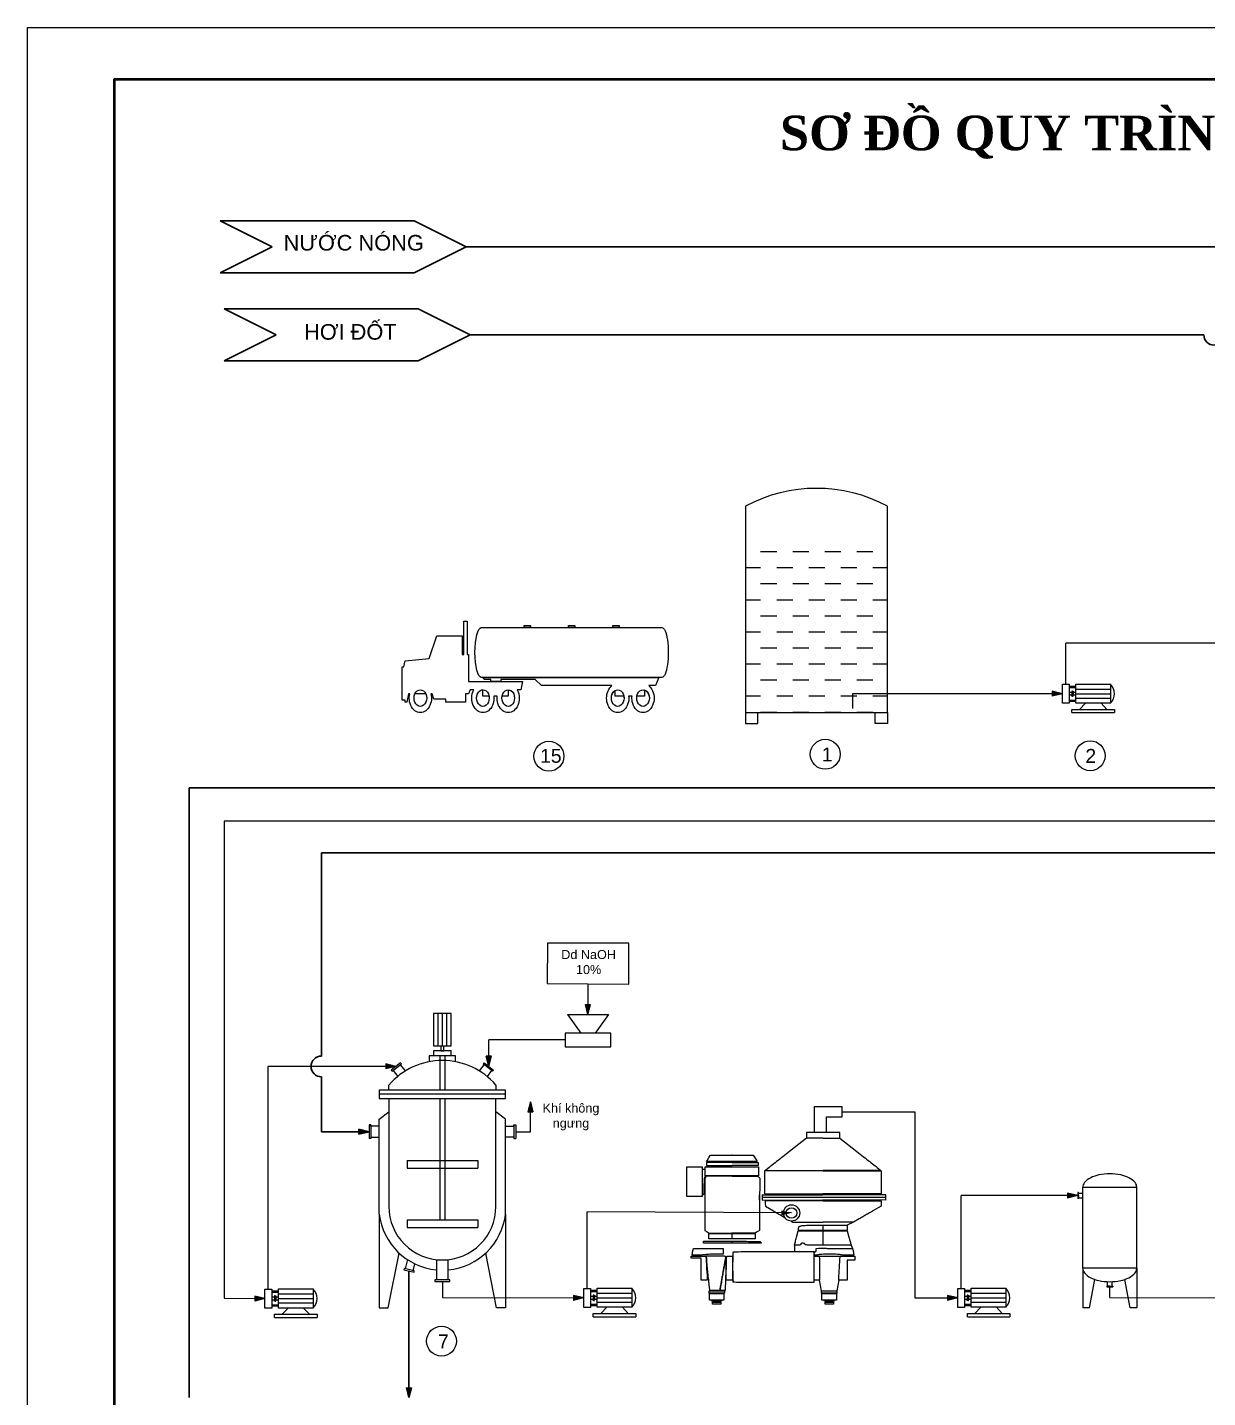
# Model space of a CAD drawing. Header units: inches. Extents: x 102447 to 288095, y 37526 to 105682.
# Drawn here: x 106180 to 109581, y 92937 to 96887 of the extents above; entities that cross this region are included whole.
import ezdxf

# ---------------------------------------------------------------- set-up
doc = ezdxf.new("R2010")
doc.units = ezdxf.units.IN
doc.header["$LTSCALE"] = 200
doc.header["$MEASUREMENT"] = 0
doc.linetypes.add('CENTER', pattern=[17.5, 13, -1.5, 1.5, -1.5])
for name, color, linetype, lineweight in [('chinh', 7, 'Continuous', 50), ('DAMPER', 211, 'CENTER', 35), ('HOI DOT', 1, 'Continuous', 30), ('NUOC CAP', 4, 'Continuous', 30), ('NUOC NGUNG', 3, 'Continuous', 30)]:
    doc.layers.add(name, color=color, linetype=linetype, lineweight=lineweight)
doc.layers.add('EQUIPMENT', color=7, linetype='Continuous')
doc.styles.add('HY', font='VHAVAN.TTF')
doc.styles.get("Standard").update_dxf_attribs({"font": 'Font - TrueType - Arial.ttf'})

msp = doc.modelspace()

# ---------------------------------------------------------------- hatches: boundary and pattern name
h = msp.add_hatch()
h.set_pattern_fill('DASH', color=256, scale=370.028371)
h.set_pattern_definition([(0, (102835.125, 86217.37), (46.25355, 46.25355), [46.25355, -46.25355])])
h.paths.add_polyline_path([(108249.2, 94911.6), (108658.8, 94911.6), (108658.8, 95391.1), (108249.2, 95391.1)])
h = msp.add_hatch(color=256)
h.dxf.hatch_style = 1
h.paths.add_polyline_path([(109162.6, 94965.6), (109133.3, 94965.6), (109133.3, 94958.4)])
h.paths.add_polyline_path([(109133.3, 94972.9), (109133.3, 94965.6), (109162.6, 94965.6)])
h = msp.add_hatch(color=256)
h.dxf.hatch_style = 1
h.paths.add_polyline_path([(107795.4, 94040.8), (107795.4, 94070.1), (107802.7, 94070.1)])
h.paths.add_polyline_path([(107788.2, 94070.1), (107795.4, 94070.1), (107795.4, 94040.8)])
h = msp.add_hatch(color=256)
h.dxf.hatch_style = 1
h.paths.add_polyline_path([(107509.7, 93891.5), (107509.7, 93920.9), (107502.5, 93920.9)])
h.paths.add_polyline_path([(107517, 93920.9), (107509.7, 93920.9), (107509.7, 93891.5)])
h = msp.add_hatch(color=256)
h.dxf.hatch_style = 1
h.paths.add_polyline_path([(107242, 93891.5), (107212.7, 93891.5), (107212.7, 93884.3)])
h.paths.add_polyline_path([(107212.7, 93898.8), (107212.7, 93891.5), (107242, 93891.5)])
h = msp.add_hatch(color=256)
h.dxf.hatch_style = 1
h.paths.add_polyline_path([(107629.4, 93789.8), (107629.4, 93760.4), (107636.6, 93760.4)])
h.paths.add_polyline_path([(107622.1, 93760.4), (107629.4, 93760.4), (107629.4, 93789.8)])
h = msp.add_hatch(color=256)
h.dxf.hatch_style = 1
h.paths.add_polyline_path([(109207, 93519.5), (109177.7, 93519.5), (109177.7, 93512.2)])
h.paths.add_polyline_path([(109177.7, 93526.7), (109177.7, 93519.5), (109207, 93519.5)])
h = msp.add_hatch(color=256)
h.dxf.hatch_style = 1
h.paths.add_polyline_path([(108382, 93469.3), (108352.7, 93469.3), (108352.7, 93462)])
h.paths.add_polyline_path([(108352.7, 93476.5), (108352.7, 93469.3), (108382, 93469.3)])
h = msp.add_hatch(color=256)
h.dxf.hatch_style = 1
h.paths.add_polyline_path([(106864.4, 93222.5), (106835, 93222.5), (106835, 93215.3)])
h.paths.add_polyline_path([(106835, 93229.8), (106835, 93222.5), (106864.4, 93222.5)])
h = msp.add_hatch(color=256)
h.dxf.hatch_style = 1
h.paths.add_polyline_path([(107783.2, 93224.5), (107753.8, 93224.5), (107753.8, 93217.2)])
h.paths.add_polyline_path([(107753.8, 93231.7), (107753.8, 93224.5), (107783.2, 93224.5)])
h = msp.add_hatch(color=256)
h.dxf.hatch_style = 1
h.paths.add_polyline_path([(108861, 93224.5), (108831.7, 93224.5), (108831.7, 93217.2)])
h.paths.add_polyline_path([(108831.7, 93231.7), (108831.7, 93224.5), (108861, 93224.5)])
at = {"layer": 'HOI DOT'}
h = msp.add_hatch(color=256, dxfattribs=at)
h.dxf.hatch_style = 1
h.paths.add_polyline_path([(107164.5, 93703.4), (107135.1, 93703.4), (107135.1, 93696.2)])
h.paths.add_polyline_path([(107135.1, 93710.7), (107135.1, 93703.4), (107164.5, 93703.4)])
at = {"layer": 'NUOC NGUNG'}
h = msp.add_hatch(color=256, dxfattribs=at)
h.dxf.hatch_style = 1
h.paths.add_polyline_path([(107279.5, 92937), (107279.5, 92966.3), (107272.2, 92966.3)])
h.paths.add_polyline_path([(107286.7, 92966.3), (107279.5, 92966.3), (107279.5, 92937)])

# ---------------------------------------------------------------- linework, layer by layer
for p, q in [((106179.9, 90646.5), (106179.9, 96886.5)), ((106179.9, 96886.5), (114989.9, 96886.5)), ((108249.2, 95506.4), (108249.2, 94911.6)), ((108658.8, 94911.6), (108658.8, 95506.4)), ((109172.4, 94993), (109172.4, 95111.8)), ((109753.1, 95111.8), (109172.4, 95111.8)), ((109162.6, 94938.2), (109162.6, 94993)), ((109162.6, 94993), (109182.2, 94993)), ((109182.2, 94993), (109182.2, 94938.2)), ((109182.2, 94987.4), (109201.9, 94987.4)), ((109201.9, 94938.4), (109201.9, 94993.2)), ((109201.9, 94993.2), (109301.5, 94993.2)), ((109301.5, 94993.2), (109301.5, 94938.4)), ((109133.3, 94965.6), (108557.8, 94965.6)), ((108557.8, 94965.6), (108557.8, 94923.5)), ((109162.6, 94965.6), (109133.3, 94972.9)), ((109133.3, 94972.9), (109133.3, 94958.4)), ((109162.6, 94965.6), (109133.3, 94958.4)), ((109182.2, 94983.8), (109201.9, 94983.8)), ((109182.2, 94970.1), (109190.2, 94970.1)), ((109190.2, 94961.3), (109182.2, 94961.3)), ((109182.2, 94947.7), (109201.9, 94947.7)), ((109192, 94973), (109190.2, 94973)), ((109190.2, 94973), (109190.2, 94961.3)), ((109190.2, 94958.4), (109190.2, 94961.3)), ((109192, 94958.4), (109190.2, 94958.4)), ((109192, 94973), (109192, 94961.3)), ((109192, 94973), (109193.9, 94973)), ((109192, 94961.3), (109192, 94958.4)), ((109192, 94958.4), (109193.9, 94958.4)), ((109193.9, 94973), (109193.9, 94961.3)), ((109193.9, 94970.1), (109201.9, 94970.1)), ((109201.9, 94961.3), (109193.9, 94961.3)), ((109193.9, 94958.4), (109193.9, 94961.3)), ((109201.9, 94945.7), (109201.9, 94985.8)), ((109201.9, 94952.1), (109201.9, 94979.4)), ((109201.9, 94979.4), (109301.5, 94979.4)), ((109201.9, 94955.3), (109201.9, 94976.2)), ((109201.9, 94965.8), (109301.5, 94965.8)), ((109301.5, 94952.1), (109201.9, 94952.1)), ((109301.5, 94979.4), (109301.5, 94952.1)), ((109301.5, 94976.2), (109301.5, 94955.3)), ((108249.2, 94911.6), (108249.2, 94880)), ((108249.2, 94911.6), (108658.8, 94911.6)), ((108285.1, 94880), (108285.1, 94911.6)), ((108622.9, 94880), (108622.9, 94911.6)), ((108658.8, 94911.6), (108658.8, 94880)), ((109182.2, 94938.2), (109162.6, 94938.2)), ((109182.2, 94944.1), (109201.9, 94944.1)), ((109190.4, 94911.4), (109190.4, 94920.4)), ((109190.4, 94920.4), (109313, 94920.4)), ((109190.4, 94911.4), (109313, 94911.4)), ((109301.5, 94938.4), (109201.9, 94938.4)), ((109229.3, 94938.4), (109212.4, 94920.4)), ((109274.1, 94938.4), (109291, 94920.4)), ((109313, 94920.4), (109313, 94911.4)), ((108249.2, 94880), (108285.1, 94880)), ((108658.8, 94880), (108622.9, 94880)), ((114441.7, 94598.9), (106746.6, 94598.9)), ((106746.6, 94598.9), (106746.6, 93223.5)), ((107795.4, 94129.5), (107795.4, 94040.8)), ((107401.3, 94043.7), (107350.2, 94043.7)), ((107350.2, 94043.7), (107350.2, 93950.7)), ((107363, 94043.7), (107363, 93950.7)), ((107375.8, 93950.7), (107375.8, 94043.7)), ((107388.5, 93950.7), (107388.5, 94043.7)), ((107401.3, 93950.7), (107401.3, 94043.7)), ((107736.3, 94040.8), (107774.9, 93987.4)), ((107736.3, 94040.8), (107854.6, 94040.8)), ((107795.4, 94040.8), (107788.2, 94070.1)), ((107788.2, 94070.1), (107802.7, 94070.1)), ((107795.4, 94040.8), (107802.7, 94070.1)), ((107854.6, 94040.8), (107815.9, 93987.4)), ((107729.8, 93967.9), (107509.7, 93967.9)), ((107509.7, 93891.5), (107509.7, 93967.9)), ((107414.1, 93921.7), (107337.7, 93921.7)), ((107337.7, 93921.7), (107337.7, 93905)), ((107403.8, 93921.7), (107348, 93921.7)), ((107401.2, 93936.4), (107350.1, 93936.4)), ((107350.1, 93936.4), (107350.1, 93921.7)), ((107350.2, 93950.7), (107401.3, 93950.7)), ((107357, 93950.7), (107394.5, 93950.7)), ((107363, 93950.7), (107388.5, 93950.7)), ((107366, 93950.7), (107385.5, 93950.7)), ((107369.1, 93823.3), (107369.1, 93921.7)), ((107371.6, 93950.7), (107371.6, 93936.4)), ((107371.6, 93936.4), (107379.8, 93936.4)), ((107379.8, 93936.4), (107379.8, 93950.7)), ((107382.7, 93921.7), (107382.7, 93823.3)), ((107401.2, 93921.7), (107401.2, 93936.4)), ((107414.1, 93905), (107414.1, 93921.7)), ((107509.7, 93891.5), (107502.5, 93920.9)), ((107517, 93920.9), (107502.5, 93920.9)), ((107509.7, 93891.5), (107517, 93920.9)), ((107242, 93891.5), (106874.2, 93891.5)), ((106874.2, 93249.9), (106874.2, 93891.5)), ((107242, 93891.5), (107212.7, 93898.8)), ((107212.7, 93898.8), (107212.7, 93884.3)), ((107242, 93891.5), (107212.7, 93884.3)), ((107255.6, 93902.1), (107228.5, 93881)), ((107231.1, 93877.7), (107258.2, 93898.7)), ((107269.4, 93878.6), (107255.4, 93896.6)), ((107258.2, 93898.7), (107255.6, 93902.1)), ((107482.4, 93878.6), (107496.4, 93896.6)), ((107493.6, 93898.7), (107496.2, 93902.1)), ((107520.7, 93877.7), (107493.6, 93898.7)), ((107496.2, 93902.1), (107523.3, 93881)), ((107228.5, 93881), (107231.1, 93877.7)), ((107233.8, 93879.8), (107247.1, 93862.7)), ((107517.9, 93879.8), (107504.7, 93862.7)), ((107523.3, 93881), (107520.7, 93877.7)), ((107193.8, 93823.3), (107193.8, 93799)), ((107558, 93823.3), (107193.8, 93823.3)), ((107558, 93811.2), (107193.8, 93811.2)), ((107221.6, 93823.3), (107221.6, 93837.9)), ((107530.2, 93837.9), (107530.2, 93823.3)), ((107558, 93799), (107558, 93823.3)), ((107193.8, 93799), (107558, 93799)), ((107221.6, 93799), (107221.6, 93487.9)), ((107369.1, 93449.5), (107369.1, 93799)), ((107382.7, 93799), (107382.7, 93449.5)), ((107530.2, 93487.9), (107530.2, 93799)), ((107629.4, 93789.8), (107622.1, 93760.4)), ((107629.4, 93703.4), (107629.4, 93789.8)), ((107629.4, 93789.8), (107636.6, 93760.4)), ((108448.4, 93700.8), (108448.4, 93775.9)), ((108448.4, 93775.9), (108527.4, 93775.9)), ((108527.4, 93775.9), (108527.4, 93745.3)), ((107169.8, 93723.3), (107164.5, 93723.3)), ((107164.5, 93723.3), (107164.5, 93683.5)), ((107169.8, 93718.9), (107169.8, 93723.3)), ((107169.8, 93723.3), (107169.8, 93683.5)), ((107193.8, 93739.2), (107221.6, 93760.8)), ((107193.8, 93466), (107193.8, 93739.2)), ((107558, 93739.2), (107530.2, 93760.8)), ((107558, 93466), (107558, 93739.2)), ((107582, 93723.3), (107582, 93683.5)), ((107582, 93718.9), (107582, 93723.3)), ((107582, 93723.3), (107587.3, 93723.3)), ((107587.3, 93723.3), (107587.3, 93683.5)), ((107622.1, 93760.4), (107636.6, 93760.4)), ((108527.4, 93745.3), (108482, 93745.3)), ((108482, 93745.3), (108482, 93700.8)), ((108527.4, 93760.6), (108737.8, 93760.6)), ((108737.8, 93760.6), (108737.8, 93224.9)), ((107193.8, 93718.9), (107169.8, 93718.9)), ((107169.8, 93687.9), (107193.8, 93687.9)), ((107169.8, 93687.9), (107169.8, 93683.5)), ((107558, 93718.9), (107582, 93718.9)), ((107582, 93687.9), (107558, 93687.9)), ((107582, 93687.9), (107582, 93683.5)), ((107587.3, 93703.4), (107629.4, 93703.4)), ((108521.4, 93700.8), (108425.3, 93700.8)), ((108425.3, 93700.8), (108425.3, 93684.5)), ((108521.4, 93684.5), (108521.4, 93700.8)), ((107169.8, 93683.5), (107164.5, 93683.5)), ((107582, 93683.5), (107587.3, 93683.5)), ((107274.1, 93620.8), (107477.7, 93620.8)), ((107274.1, 93620.8), (107274.1, 93598.3)), ((107477.7, 93620.8), (107477.7, 93598.3)), ((107274.1, 93598.3), (107477.7, 93598.3)), ((108473.3, 93590.8), (108472.2, 93590.8)), ((109207, 93519.5), (109177.7, 93526.7)), ((109177.7, 93526.7), (109177.7, 93512.2)), ((109207, 93528), (109207, 93511)), ((109208.9, 93528), (109207, 93528)), ((109208.9, 93519.5), (109208.9, 93528)), ((109208.9, 93526.1), (109221.6, 93526.1)), ((109221.6, 93310), (109221.6, 93543.3)), ((109377.1, 93310), (109377.1, 93543.3)), ((108290.1, 93506.4), (108290.1, 93521.3)), ((108290.1, 93521.3), (108290.1, 93521.3)), ((108297.5, 93521.4), (108472.2, 93521.9)), ((108297.5, 93521.4), (108297.5, 93506.4)), ((108654.3, 93513.9), (108297.5, 93513.9)), ((108297.5, 93506.4), (108472.2, 93507.2)), ((108355.9, 93503.8), (108338.7, 93503.8)), ((108654.3, 93521.3), (108472.2, 93521.9)), ((108654.3, 93506.4), (108472.2, 93507.2)), ((108654.3, 93506.4), (108654.3, 93521.3)), ((109207, 93519.5), (108870.8, 93519.5)), ((108870.8, 93251.9), (108870.8, 93519.5)), ((109207, 93519.5), (109177.7, 93512.2)), ((109208.9, 93511), (109207, 93511)), ((109208.9, 93519.5), (109208.9, 93511)), ((109208.9, 93512.9), (109221.6, 93512.9)), ((107193.8, 93466), (107193.8, 93196)), ((107274.1, 93449.5), (107477.7, 93449.5)), ((107274.1, 93449.5), (107274.1, 93427)), ((107477.7, 93449.5), (107477.7, 93427)), ((107558, 93466), (107558, 93196)), ((108382.1, 93469.1), (107792.9, 93472.2)), ((107792.9, 93251.9), (107792.9, 93472.2)), ((107274.1, 93427), (107477.7, 93427)), ((108561.1, 93442.8), (108542.3, 93433.7)), ((108391.1, 93377.7), (108391.1, 93358)), ((108553.7, 93376.1), (108557.7, 93367.1)), ((107220, 93196), (107251, 93353.6)), ((107274.9, 93334.8), (107268.7, 93308)), ((107358.8, 93334.5), (107358.8, 93276.6)), ((107393, 93276.6), (107393, 93334.5)), ((107531.8, 93196), (107500.8, 93353.6)), ((108461.7, 93344.5), (108522.2, 93344.5)), ((107265.7, 93308.7), (107264.8, 93305.1)), ((107264.8, 93305.1), (107294.1, 93298.3)), ((107295, 93301.9), (107265.7, 93308.7)), ((107292, 93302.6), (107296.6, 93322.5)), ((107294.1, 93298.3), (107295, 93301.9)), ((109221.6, 93310), (109221.6, 93196)), ((109377.1, 93310), (109377.1, 93196)), ((106864.4, 93195.1), (106864.4, 93249.9)), ((106864.4, 93249.9), (106884, 93249.9)), ((106884, 93249.9), (106884, 93195.1)), ((106903.7, 93195.2), (106903.7, 93250)), ((106903.7, 93250), (107003.3, 93250)), ((107003.3, 93250), (107003.3, 93195.2)), ((107354.4, 93276.6), (107354.4, 93271.3)), ((107397.4, 93276.6), (107354.4, 93276.6)), ((107354.4, 93271.3), (107397.4, 93271.3)), ((107375.9, 93271.3), (107375.9, 93225.1)), ((107397.4, 93271.3), (107397.4, 93276.6)), ((107783.2, 93197.1), (107783.2, 93251.9)), ((107783.2, 93251.9), (107802.7, 93251.9)), ((107802.7, 93251.9), (107802.7, 93197.1)), ((107822.4, 93197.2), (107822.4, 93252)), ((107822.4, 93252), (107922.1, 93252)), ((107922.1, 93252), (107922.1, 93197.2)), ((108468.8, 93245), (108463.2, 93275.5)), ((108518.5, 93275.5), (108512.9, 93245)), ((108861, 93197.1), (108861, 93251.9)), ((108861, 93251.9), (108880.6, 93251.9)), ((108880.6, 93251.9), (108880.6, 93197.1)), ((108900.3, 93197.2), (108900.3, 93252)), ((108900.3, 93252), (108999.9, 93252)), ((108999.9, 93252), (108999.9, 93197.2)), ((109240.6, 93196), (109255.8, 93277.6)), ((109299.3, 93258.6), (109290.8, 93258.6)), ((109290.8, 93258.6), (109290.8, 93256.7)), ((109290.8, 93256.7), (109307.9, 93256.7)), ((109292.7, 93258.6), (109292.7, 93271.2)), ((109299.3, 93258.6), (109307.9, 93258.6)), ((109299.3, 93225.1), (109299.3, 93256.7)), ((109306, 93258.6), (109306, 93271.2)), ((109307.9, 93258.6), (109307.9, 93256.7)), ((109358.1, 93196), (109342.8, 93277.6)), ((106746.6, 93223.5), (106864.4, 93222.5)), ((106864.4, 93222.5), (106835, 93229.8)), ((106835, 93229.8), (106835, 93215.3)), ((106864.4, 93222.5), (106835, 93215.3)), ((106884, 93244.3), (106903.7, 93244.3)), ((106884, 93240.7), (106903.7, 93240.7)), ((106884, 93227), (106892, 93227)), ((106892, 93218.2), (106884, 93218.2)), ((106893.8, 93229.9), (106892, 93229.9)), ((106892, 93229.9), (106892, 93218.2)), ((106892, 93215.3), (106892, 93218.2)), ((106893.8, 93215.3), (106892, 93215.3)), ((106893.8, 93229.9), (106893.8, 93218.2)), ((106893.8, 93229.9), (106895.7, 93229.9)), ((106893.8, 93218.2), (106893.8, 93215.3)), ((106893.8, 93215.3), (106895.7, 93215.3)), ((106895.7, 93229.9), (106895.7, 93218.2)), ((106895.7, 93227), (106903.7, 93227)), ((106903.7, 93218.2), (106895.7, 93218.2)), ((106895.7, 93215.3), (106895.7, 93218.2)), ((106903.7, 93202.5), (106903.7, 93242.7)), ((106903.7, 93209), (106903.7, 93236.3)), ((106903.7, 93236.3), (107003.3, 93236.3)), ((106903.7, 93212.2), (106903.7, 93233.1)), ((106903.7, 93222.6), (107003.3, 93222.6)), ((107003.3, 93236.3), (107003.3, 93209)), ((107003.3, 93233.1), (107003.3, 93212.2)), ((107375.9, 93225.1), (107783.2, 93224.5)), ((107783.2, 93224.5), (107753.8, 93231.7)), ((107753.8, 93231.7), (107753.8, 93217.2)), ((107783.2, 93224.5), (107753.8, 93217.2)), ((107802.7, 93246.2), (107822.4, 93246.2)), ((107802.7, 93242.6), (107822.4, 93242.6)), ((107802.7, 93228.9), (107810.7, 93228.9)), ((107810.7, 93220.1), (107802.7, 93220.1)), ((107812.6, 93231.8), (107810.7, 93231.8)), ((107810.7, 93231.8), (107810.7, 93220.1)), ((107810.7, 93217.2), (107810.7, 93220.1)), ((107812.6, 93217.2), (107810.7, 93217.2)), ((107812.6, 93231.8), (107812.6, 93220.1)), ((107812.6, 93231.8), (107814.4, 93231.8)), ((107812.6, 93220.1), (107812.6, 93217.2)), ((107812.6, 93217.2), (107814.4, 93217.2)), ((107814.4, 93231.8), (107814.4, 93220.1)), ((107814.4, 93228.9), (107822.4, 93228.9)), ((107822.4, 93220.1), (107814.4, 93220.1)), ((107814.4, 93217.2), (107814.4, 93220.1)), ((107822.4, 93204.5), (107822.4, 93244.7)), ((107822.4, 93210.9), (107822.4, 93238.2)), ((107822.4, 93238.2), (107922.1, 93238.2)), ((107822.4, 93214.1), (107822.4, 93235)), ((107822.4, 93224.6), (107922.1, 93224.6)), ((107922.1, 93210.9), (107822.4, 93210.9)), ((107922.1, 93238.2), (107922.1, 93210.9)), ((107922.1, 93235), (107922.1, 93214.1)), ((108737.8, 93224.9), (108861, 93224.5)), ((108861, 93224.5), (108831.7, 93231.7)), ((108831.7, 93231.7), (108831.7, 93217.2)), ((108861, 93224.5), (108831.7, 93217.2)), ((108880.6, 93246.2), (108900.3, 93246.2)), ((108880.6, 93242.6), (108900.3, 93242.6)), ((108880.6, 93228.9), (108888.6, 93228.9)), ((108888.6, 93220.1), (108880.6, 93220.1)), ((108890.4, 93231.8), (108888.6, 93231.8)), ((108888.6, 93231.8), (108888.6, 93220.1)), ((108888.6, 93217.2), (108888.6, 93220.1)), ((108890.4, 93217.2), (108888.6, 93217.2)), ((108890.4, 93231.8), (108890.4, 93220.1)), ((108890.4, 93231.8), (108892.3, 93231.8)), ((108890.4, 93220.1), (108890.4, 93217.2)), ((108890.4, 93217.2), (108892.3, 93217.2)), ((108892.3, 93231.8), (108892.3, 93220.1)), ((108892.3, 93228.9), (108900.3, 93228.9)), ((108900.3, 93220.1), (108892.3, 93220.1)), ((108892.3, 93217.2), (108892.3, 93220.1)), ((108900.3, 93204.5), (108900.3, 93244.7)), ((108900.3, 93210.9), (108900.3, 93238.2)), ((108900.3, 93238.2), (108999.9, 93238.2)), ((108900.3, 93214.1), (108900.3, 93235)), ((108900.3, 93224.6), (108999.9, 93224.6)), ((108999.9, 93210.9), (108900.3, 93210.9)), ((108999.9, 93238.2), (108999.9, 93210.9)), ((108999.9, 93235), (108999.9, 93214.1)), ((109299.3, 93225.1), (109751.3, 93224.5)), ((106884, 93195.1), (106864.4, 93195.1)), ((106884, 93204.6), (106903.7, 93204.6)), ((106884, 93201), (106903.7, 93201)), ((106892.2, 93168.3), (106892.2, 93177.3)), ((106892.2, 93177.3), (107014.8, 93177.3)), ((107003.3, 93209), (106903.7, 93209)), ((107003.3, 93195.2), (106903.7, 93195.2)), ((106931, 93195.2), (106914.2, 93177.3)), ((106975.9, 93195.2), (106992.8, 93177.3)), ((107014.8, 93177.3), (107014.8, 93168.3)), ((107193.8, 93196), (107220, 93196)), ((107558, 93196), (107531.8, 93196)), ((107802.7, 93197.1), (107783.2, 93197.1)), ((107802.7, 93206.5), (107822.4, 93206.5)), ((107802.7, 93202.9), (107822.4, 93202.9)), ((107810.9, 93170.2), (107810.9, 93179.2)), ((107810.9, 93179.2), (107933.6, 93179.2)), ((107922.1, 93197.2), (107822.4, 93197.2)), ((107849.8, 93197.2), (107832.9, 93179.2)), ((107894.7, 93197.2), (107911.5, 93179.2)), ((107933.6, 93179.2), (107933.6, 93170.2)), ((108880.6, 93197.1), (108861, 93197.1)), ((108880.6, 93206.5), (108900.3, 93206.5)), ((108880.6, 93202.9), (108900.3, 93202.9)), ((108888.8, 93170.2), (108888.8, 93179.2)), ((108888.8, 93179.2), (109011.4, 93179.2)), ((108999.9, 93197.2), (108900.3, 93197.2)), ((108927.7, 93197.2), (108910.8, 93179.2)), ((108972.5, 93197.2), (108989.4, 93179.2)), ((109011.4, 93179.2), (109011.4, 93170.2)), ((109240.6, 93196), (109221.6, 93196)), ((109377.1, 93196), (109358.1, 93196)), ((106892.2, 93168.3), (107014.8, 93168.3)), ((107810.9, 93170.2), (107933.6, 93170.2)), ((108888.8, 93170.2), (109011.4, 93170.2))]:
    msp.add_line(p, q)
at = {"linetype": 'ByBlock'}
for p, q in [((108473.3, 93684.6), (108472.2, 93684.6)), ((108211.2, 93617.9), (108209.9, 93617.9)), ((108211.3, 93636), (108210, 93636)), ((108211.2, 93614.5), (108210, 93614.5)), ((108211.2, 93605.5), (108210, 93605.5)), ((108211.2, 93576.1), (108209.9, 93576.1)), ((108211.3, 93602.1), (108210, 93602.1)), ((108211.2, 93575), (108210, 93575)), ((108211.2, 93411.1), (108209.9, 93411.1)), ((108211.2, 93394.2), (108210, 93394.2))]:
    msp.add_line(p, q, dxfattribs=at)
for points in [[(107912.8, 94247.2), (107678.7, 94247.2), (107678, 94130.2), (107912.8, 94128.9)], [(107861.1, 93987.4), (107729.8, 93987.4), (107729.8, 93948.4), (107861.1, 93948.4)], [(108124.2, 93559.2), (108124.2, 93516.2), (108102.1, 93516.2), (108080.1, 93516.2), (108080.1, 93559.2), (108080.1, 93602.1), (108102.1, 93602.1), (108124.2, 93602.1)], [(108210, 93402.1), (108210, 93394.2), (108176.7, 93394.2), (108143.4, 93394.2), (108143.4, 93402.1), (108143.4, 93410), (108176.7, 93410), (108210, 93410)], [(108277.8, 93402.1), (108277.8, 93394.2), (108244.5, 93394.2), (108211.2, 93394.2), (108211.2, 93402.1), (108211.2, 93410), (108244.5, 93410), (108277.8, 93410)], [(108542.3, 93426.4), (108542.3, 93419), (108507.8, 93419), (108473.3, 93419), (108473.3, 93426.4), (108473.3, 93433.7), (108507.8, 93433.7), (108542.3, 93433.7)], [(108210, 93384.6), (108210, 93381.7), (108169.4, 93381.7), (108128.7, 93381.7), (108128.7, 93384.6), (108128.7, 93387.4), (108169.4, 93387.4), (108210, 93387.4)], [(108188.6, 93241.6), (108188.6, 93238.2), (108166.5, 93238.2), (108144.5, 93238.2), (108144.5, 93241.6), (108144.5, 93245), (108166.5, 93245), (108188.6, 93245)], [(108187.4, 93227.5), (108187.4, 93217.9), (108166.5, 93217.9), (108145.6, 93217.9), (108145.6, 93227.5), (108145.6, 93237.1), (108166.5, 93237.1), (108187.4, 93237.1)], [(108178.4, 93209.4), (108178.4, 93206.6), (108166.5, 93206.6), (108154.7, 93206.6), (108154.7, 93209.4), (108154.7, 93212.2), (108166.5, 93212.2), (108178.4, 93212.2)], [(108512.9, 93241.6), (108512.9, 93238.2), (108490.9, 93238.2), (108468.8, 93238.2), (108468.8, 93241.6), (108468.8, 93245), (108490.9, 93245), (108512.9, 93245)], [(108511.8, 93227.5), (108511.8, 93217.9), (108490.9, 93217.9), (108469.9, 93217.9), (108469.9, 93227.5), (108469.9, 93237.1), (108490.9, 93237.1), (108511.8, 93237.1)], [(108502.7, 93209.4), (108502.7, 93206.6), (108490.9, 93206.6), (108479, 93206.6), (108479, 93209.4), (108479, 93212.2), (108490.9, 93212.2), (108502.7, 93212.2)]]:
    msp.add_lwpolyline(points, close=True)
for points in [[(108473.3, 93684.6), (108449.3, 93684.6), (108425.3, 93684.5), (108376.6, 93646.4, -0.000055), (108357.2, 93631.2, -0.000068), (108339.1, 93617.1, -0.000055), (108323.9, 93605.2, -0.000515), (108317.4, 93600.1), (108306.8, 93591.9), (108390.1, 93591.9), (108473.3, 93591.9)], [(108473.3, 93684.6), (108497.3, 93684.6), (108521.4, 93684.5), (108570.1, 93646.4, 0.000055), (108589.5, 93631.2, 0.000068), (108607.6, 93617.1, 0.000055), (108622.7, 93605.2, 0.000515), (108629.3, 93600.1), (108639.8, 93591.9), (108556.6, 93591.9), (108473.3, 93591.9)], [(108209.9, 93617.9), (108173.7, 93617.9), (108137.5, 93617.9), (108139.7, 93621.6, -0.000875), (108140.8, 93623.4, -0.000371), (108142.2, 93625.8, -0.000367), (108143.8, 93628.3, -0.000481), (108145.2, 93630.6), (108148.4, 93636), (108179.2, 93636), (108210, 93636)], [(108473.3, 93503.8), (108389.7, 93503.8), (108306, 93503.8), (108306.3, 93496.2), (108306.7, 93488.6), (108329.8, 93475.1, -0.000072), (108339.9, 93469.3, -0.000054), (108351, 93462.9, -0.000054), (108361.4, 93456.8, -0.000015), (108362.4, 93456.2, -0.000015)], [(108473.3, 93503.8), (108557, 93503.8), (108640.7, 93503.8), (108640.3, 93496.2), (108640, 93488.6), (108616.8, 93475.1, 0.000072), (108606.8, 93469.3, 0.000054), (108595.7, 93462.9, 0.000054), (108585.3, 93456.8, 0.000124), (108577.4, 93452.2), (108561.1, 93442.8), (108517.2, 93442.8), (108473.3, 93442.8)]]:
    msp.add_lwpolyline(points, format="xyb")
for points in [[(108211.2, 93614.5), (108173.9, 93614.5), (108136.6, 93614.5), (108136.6, 93610), (108136.6, 93605.5), (108173.9, 93605.5), (108211.2, 93605.5)], [(108211.3, 93636), (108241.6, 93636), (108272, 93636), (108277.7, 93627), (108283.4, 93617.9), (108247.3, 93617.9), (108211.2, 93617.9)], [(108211.2, 93614.5), (108248.5, 93614.5), (108285.8, 93614.5), (108285.8, 93610), (108285.8, 93605.5), (108248.5, 93605.5), (108211.2, 93605.5)], [(108211, 93575), (108174, 93575), (108136.9, 93575), (108134.4, 93572.4), (108132, 93569.7), (108132.3, 93494.2), (108132.5, 93418.6), (108138.8, 93414.9), (108145, 93411.2), (108178, 93411.2), (108211.1, 93411.1)], [(108209.9, 93576.1), (108171.5, 93576.1), (108133.2, 93576.1), (108133.2, 93589.1), (108133.2, 93602.1), (108171.6, 93602.1), (108210, 93602.1)], [(108211.3, 93602.1), (108249.1, 93602.1), (108286.9, 93602.1), (108286.9, 93589.1), (108286.9, 93576.1), (108249, 93576.1), (108211.2, 93576.1)], [(108211.2, 93575), (108248.3, 93575), (108285.4, 93575), (108287.8, 93572.4), (108290.3, 93569.7), (108290, 93494.2), (108289.7, 93418.6), (108283.5, 93414.9), (108277.3, 93411.2), (108244.2, 93411.2), (108211.2, 93411.1)], [(108471.1, 93590.8), (108387.5, 93590.8), (108303.8, 93590.8), (108303.8, 93557.5), (108303.8, 93524.1), (108387.5, 93524.1), (108472.2, 93524.1)], [(108473.3, 93590.8), (108557, 93590.8), (108640.6, 93590.8), (108640.6, 93557.5), (108640.6, 93524.1), (108557, 93524.1), (108472.2, 93524.1)], [(108380.6, 93445.6), (108385.5, 93442.8), (108429.4, 93442.8), (108473.3, 93442.8)]]:
    msp.add_lwpolyline(points)
for points in [[(108132.1, 93585.1, 0.007703), (108132.1, 93580.5, 0.024739), (108132.4, 93577.4, 0.032854), (108132.8, 93575.5, 0.339645), (108133.4, 93575, -0.364833), (108133.7, 93574.7, -0.145853), (108133.6, 93574.2, -0.061154), (108133.1, 93573.4, -0.025514), (108132.3, 93572.4, 0.105742), (108130.9, 93570, 0.060204), (108130.2, 93566.8, 0.021307), (108129.9, 93561, 0.001761), (108129.8, 93545.8, -0.001442), (108129.8, 93530.4, -0.022093), (108129.5, 93525.1, -0.083404), (108128.9, 93522.7, -0.294014), (108127.6, 93521.9, -0.343102), (108126.2, 93522.9, -0.046852), (108125.6, 93526.7, -0.014494), (108125.3, 93534.7, -0.000872), (108125.3, 93558.6), (108125.3, 93595.3), (108128.7, 93595.3), (108132.1, 93595.3)], [(109221.6, 93543.3), (109377.1, 93543.3, 0.174705), (109372.4, 93556.5, 0.104203), (109354.3, 93570.8, 0.064948), (109330.8, 93579, 0.051099), (109299.3, 93582.2, 0.051099), (109267.9, 93579, 0.064948), (109244.3, 93570.8, 0.104203), (109226.3, 93556.5, 0.174705)], [(108472.2, 93397), (108472.2, 93376.1), (108447.1, 93376.4, -0.00139), (108430.6, 93376.6, -0.022588), (108425, 93376.9, -0.080111), (108422.3, 93377.7, -0.184453), (108420.8, 93379.2, 0.07584), (108420, 93380.5, 0.11993), (108418.9, 93381.3, 0.076779), (108417.3, 93381.6, 0.017658), (108414.4, 93381.7, 0.013916), (108411.4, 93381.7, 0.091815), (108409.9, 93381.3, 0.172124), (108409.1, 93380.6, 0.081684), (108408.7, 93379.2, -0.119939), (108408.2, 93377.8, -0.164278), (108407.1, 93377, -0.06005), (108404.9, 93376.6, -0.005922), (108399.5, 93376.3, -0.003757), (108393.6, 93376.2, -0.072608), (108391.8, 93376.4, -0.295347), (108391.1, 93377.1, -0.101253), (108391.2, 93378.6, -0.001875), (108391.7, 93380.3, -0.000104), (108393.1, 93385.8, -0.000161), (108394.8, 93392.3, -0.000118), (108396.7, 93399.5), (108401.6, 93417.9), (108436.9, 93417.9), (108472.2, 93417.9)], [(108472.2, 93426.4), (108472.2, 93419), (108437.1, 93419), (108402, 93419), (108402.4, 93424.3, -0.021135), (108402.7, 93427.5, -0.123208), (108403.4, 93429, -0.118258), (108404.7, 93430.2, -0.018813), (108407.8, 93431.5, -0.055347), (108411.8, 93432.7, -0.025502), (108417.1, 93433.3, -0.012716), (108425.6, 93433.6, -0.001972), (108442.5, 93433.7), (108472.2, 93433.7)], [(108547.6, 93399.8, -0.000641), (108549.4, 93392.9, -0.000837), (108551.1, 93386.5, -0.000616), (108552.5, 93381.2, -0.007795), (108553, 93379.2), (108553.7, 93376.1), (108513.5, 93376.1), (108473.3, 93376.1), (108473.3, 93397), (108473.3, 93417.9), (108508.1, 93417.6), (108542.8, 93417.3)], [(108292.5, 93385.7, 0.064853), (108292.6, 93385.1, 0.082425), (108292.9, 93384.5, 0.098894), (108293.2, 93384.1, 0.148195), (108293.7, 93384, -0.099038), (108294.1, 93383.9, -0.097945), (108294.5, 93383.7, -0.097945), (108294.7, 93383.3, -0.099038), (108294.8, 93382.9, -0.404804), (108294.3, 93382.3, -0.001303), (108284.1, 93382, -0.004904), (108271.1, 93381.8, -0.001852), (108253, 93381.7), (108211.2, 93381.7), (108211.2, 93384.6), (108211.2, 93387.4), (108251.9, 93387.4, -0.001124), (108275, 93387.3, -0.009287), (108285.5, 93387.1, -0.011647), (108291.6, 93386.7, -0.388602)], [(108135.8, 93335.1, -0.003598), (108136.2, 93330.4, -0.001242), (108136.6, 93323.6, -0.001234), (108137, 93316, -0.001433), (108137.4, 93308.9, 0.003939), (108137.7, 93301.6, 0.014283), (108138.2, 93296.9, 0.038127), (108138.6, 93294.7, 0.74437), (108139, 93294.7, -0.004264), (108139.5, 93296.2, -0.709821), (108139.7, 93296.2, -0.120821), (108139.7, 93295.9, -0.001865), (108139.4, 93293.7, 0.017462), (108139.2, 93291.8, 0.005865), (108139, 93288.9, 0.005827), (108138.9, 93285.8, 0.006636), (108138.9, 93282.7), (108138.9, 93275.5), (108130.4, 93275.5), (108121.9, 93275.5), (108121.9, 93307.2), (108121.9, 93338.8), (108107.2, 93338.8), (108092.5, 93338.8), (108092.5, 93341.6), (108092.5, 93344.5), (108113.8, 93344.5), (108135.1, 93344.5)], [(108185.2, 93358.6), (108185.2, 93350.1), (108161, 93350.1, 0.003567), (108150.8, 93350, 0.007759), (108143.1, 93349.8, 0.003358), (108136.9, 93349.5, 0.244316), (108136, 93349, -0.240532), (108135.2, 93348.5, -0.004531), (108130.1, 93348.2, -0.009218), (108123.7, 93347.9, -0.004508), (108115.5, 93347.8), (108095.6, 93347.8), (108096.3, 93353.1, -0.008768), (108096.7, 93355.4, -0.005804), (108097.2, 93358.1, -0.005842), (108097.7, 93360.7, -0.01129), (108098.2, 93362.7), (108099.4, 93367.1), (108142.3, 93367.1), (108185.2, 93367.1)], [(108192, 93343.3, -0.041828), (108191.8, 93341.6, -0.000618), (108190.2, 93331.9, -0.00168), (108188.2, 93320.5, -0.001108), (108185.8, 93307.4, 0.000445), (108183.3, 93293.8, 0.000489), (108180.9, 93280.6, 0.000455), (108178.9, 93269.2, 0.002479), (108177.9, 93263.1, -0.000885), (108177.1, 93258.8, -0.001004), (108176.4, 93254.6, -0.000912), (108175.8, 93251.1, -0.005576), (108175.5, 93249.3), (108174.8, 93246.1), (108160.9, 93246.1), (108147.1, 93246.1), (108145.8, 93256, -0.00296), (108143.4, 93276, -0.002516), (108141, 93297.1, -0.002355), (108139.1, 93316, -0.010528), (108138.3, 93327.1, 0.00235), (108138, 93332, 0.002782), (108137.7, 93336.7, 0.002424), (108137.4, 93340.6, 0.017653), (108137.1, 93342.5), (108136.6, 93345.6), (108164.3, 93345.6, -0.001215), (108182.1, 93345.5, -0.019149), (108188.2, 93345.3, -0.06943), (108191, 93344.6, -0.312648)], [(108191.9, 93279.2), (108190.5, 93246.1), (108183.7, 93246.1), (108177, 93246.1), (108177.6, 93251.5, -0.012202), (108178.2, 93255.2, -0.000653), (108180.2, 93266.7, -0.001023), (108182.6, 93280.3, -0.000745), (108185.4, 93295.5), (108192.5, 93334.2), (108192.9, 93323.2, -0.012304), (108193, 93317, -0.002381), (108192.8, 93305.8, -0.002532), (108192.4, 93292.7, -0.002336)], [(108212.3, 93310), (108212.3, 93275.5), (108203.3, 93275.5), (108194.2, 93275.5), (108194.2, 93301.3, -0.00255), (108194.3, 93311.9, -0.00275), (108194.4, 93322.1, -0.002595), (108194.7, 93330.9, -0.013188), (108195, 93335.8), (108195.7, 93344.5), (108204, 93344.5), (108212.3, 93344.5)], [(108446.2, 93313.4), (108446.3, 93268.7), (108329.8, 93268.7, -0.000368), (108262.7, 93268.8, -0.003271), (108233.1, 93269, -0.001613), (108214.5, 93269.4, -0.408073), (108213.4, 93270.4, -0.080979), (108213.5, 93271.1, -0.086824), (108213.8, 93271.7, -0.093931), (108214.3, 93272.1, -0.116386), (108214.8, 93272.2, 0.011437), (108215.6, 93272.3, 0.382689), (108215.7, 93272.4, 0.295955), (108215.6, 93272.6, 0.009076), (108214.8, 93272.9, -0.291709), (108214.1, 93274, -0.004523), (108213.7, 93282, -0.006999), (108213.5, 93293.8, -0.001462), (108213.4, 93314.6, -0.00141), (108213.5, 93335.6, -0.007164), (108213.7, 93347.2, -0.004619), (108214.1, 93355, -0.395295), (108214.8, 93355.8, 0.066727), (108215.4, 93355.8, 0.405416), (108215.5, 93356.1, 0.167501), (108215.3, 93356.4, 0.021149), (108214.6, 93356.9, -0.74336), (108214.7, 93357.4, -0.000306), (108243.2, 93357.7, -0.001742), (108279, 93357.9, -0.000641), (108329.5, 93358), (108446.1, 93358)], [(108515.8, 93367.1), (108557.7, 93367.1), (108559, 93362.7, -0.013616), (108559.6, 93360.6, -0.007151), (108560.2, 93358.1, -0.007108), (108560.7, 93355.4, -0.010846), (108561.1, 93353.1), (108561.8, 93347.8), (108541.9, 93347.8, -0.004154), (108533.4, 93347.9, -0.010006), (108527.2, 93348.1, -0.00499), (108522.4, 93348.5, -0.391951), (108521.9, 93349, 0.400364), (108521.4, 93349.5, 0.002429), (108514.2, 93349.8, 0.006795), (108504.9, 93350, 0.002656), (108492, 93350.1, 0.002804), (108479.4, 93350, 0.006431), (108469.9, 93349.8, 0.002399), (108462.3, 93349.5, 0.24755), (108461.5, 93349, -0.199798), (108460.9, 93348.5, -0.019282), (108459, 93348.2, -0.022144), (108456.7, 93347.9, -0.015685), (108454.1, 93347.8, -0.006923), (108449.7, 93347.9, -0.108415), (108448.2, 93348.3, -0.235539), (108447.5, 93349.1, -0.046493), (108447.3, 93351.2, -0.031897), (108447.4, 93352.5, -0.037484), (108447.7, 93353.7, -0.040811), (108448.1, 93354.7, -0.145171), (108448.5, 93355.2, 0.090427), (108448.9, 93355.6, 0.095498), (108449.1, 93356, 0.099685), (108449.2, 93356.5, 0.108373), (108449, 93357, -0.221933), (108448.9, 93357.4, -0.17435), (108449.2, 93357.7, -0.096188), (108449.8, 93357.9, -0.044221), (108450.7, 93358, 0.087869), (108451.9, 93358.2, 0.187065), (108452.6, 93358.8, 0.102891), (108452.9, 93360.1, 0.017599), (108453, 93362.5), (108453, 93366.9), (108459.5, 93367.4, -0.008713), (108462.3, 93367.5, -0.007131), (108465.2, 93367.6, -0.007214), (108468, 93367.6, -0.018788), (108469.9, 93367.5, 0.02157), (108472.8, 93367.3, 0.000612), (108485.1, 93367.2, 0.001245), (108499.5, 93367.1, 0.000855)], [(108462.4, 93335.1, -0.011538), (108462.7, 93330, -0.002573), (108462.9, 93321.2, -0.00267), (108463.1, 93311, -0.002576), (108463.2, 93300.7), (108463.2, 93275.5), (108455.3, 93275.5), (108447.3, 93275.5), (108447.3, 93310), (108447.3, 93344.5), (108454.5, 93344.5), (108461.7, 93344.5)], [(108564.9, 93338.8), (108564.9, 93333.2), (108553.6, 93333.2), (108542.3, 93333.2), (108542.3, 93304.3), (108542.3, 93275.5), (108530.4, 93275.5), (108518.5, 93275.5), (108518.5, 93280.3, -0.012275), (108518.7, 93285.9, -0.000988), (108519.5, 93300.7, -0.001422), (108520.4, 93317.3, -0.001529), (108521.5, 93333.4), (108522.2, 93344.5), (108543.5, 93344.5), (108564.9, 93344.5)], [(109377.1, 93310), (109221.6, 93310, 0.174705), (109226.3, 93296.8, 0.104203), (109244.3, 93282.5, 0.064948), (109267.9, 93274.3, 0.051099), (109299.3, 93271.1, 0.051099), (109330.8, 93274.3, 0.064948), (109354.3, 93282.5, 0.104203), (109372.4, 93296.8, 0.174705)], [(108180.7, 93215.6, -0.380679), (108180.2, 93215.1, -0.008908), (108176.9, 93214.8, -0.013847), (108172.4, 93214.6, -0.006205), (108166.6, 93214.5, -0.006885), (108161, 93214.6, -0.012222), (108156.3, 93214.8, -0.007213), (108152.6, 93215.2, -0.23202), (108151.8, 93215.6, -0.542764), (108152.1, 93216.1, -0.013771), (108155.1, 93216.5, -0.014814), (108159.6, 93216.7, -0.005239), (108165.9, 93216.8, -0.005863), (108172, 93216.7, -0.013245), (108176.7, 93216.5, -0.008243), (108180.2, 93216.1, -0.382523)], [(108505.5, 93215.6, -0.23202), (108504.8, 93215.2, -0.007213), (108501.1, 93214.8, -0.012222), (108496.4, 93214.6, -0.006885), (108490.8, 93214.5, -0.006205), (108485, 93214.6, -0.013847), (108480.5, 93214.8, -0.008908), (108477.2, 93215.1, -0.380679), (108476.7, 93215.6, -0.382523), (108477.2, 93216.1, -0.008243), (108480.7, 93216.5, -0.013245), (108485.3, 93216.7, -0.005863), (108491.5, 93216.8, -0.005239), (108497.8, 93216.7, -0.014814), (108502.3, 93216.5, -0.013771), (108505.3, 93216.1, -0.542764)]]:
    msp.add_lwpolyline(points, format="xyb", close=True)
for centre, radius in [((108479.3, 94791.3), 43.1), ((109242.9, 94787.1), 43.1), ((107682.9, 94785.7), 43.1), ((108382.1, 93469.1), 23.5), ((108382.1, 93469.1), 15.3), ((107373.4, 93099.6), 43.1)]:
    msp.add_circle(centre, radius)
for centre, radius, start, end in [((108454, 95124.8), 433.1, 61.7785, 118.2215), ((109274.1, 94965.8), 38.7, 315, 45), ((107375.9, 93705), 203.6, 40.7315, 139.2685), ((107375.9, 93487.9), 154.3, 180, 0), ((107375.9, 93487.9), 183.4, 186.8327, 264.6611), ((107375.9, 93487.9), 183.4, 275.3389, 353.1673), ((106975.9, 93222.6), 38.7, 315, 45), ((107894.7, 93224.6), 38.7, 315, 45), ((108972.5, 93224.6), 38.7, 315, 45)]:
    msp.add_arc(centre, radius, start, end)
at = {"layer": 'chinh', "ltscale": 15}
msp.add_lwpolyline([(106429.9, 90796.5), (114839.9, 90796.5), (114839.9, 96736.5), (106429.9, 96736.5)], close=True, dxfattribs=at)
at = {"layer": 'EQUIPMENT', "linetype": 'Continuous'}
for p, q in [((107437.8, 95079), (107437.8, 95174.7)), ((107437.8, 95174.7), (107447, 95174.7)), ((107447, 95174.7), (107447, 95079)), ((107488, 95156.8), (108008.7, 95156.8)), ((107337.4, 95067), (107360.3, 95132.8)), ((107360.3, 95132.8), (107433.3, 95132.8)), ((107433.3, 95132.8), (107433.3, 95079)), ((107269, 95061), (107337.4, 95067)), ((107433.3, 95079), (107437.8, 95079)), ((107447, 95079), (107451.5, 95079)), ((107451.5, 95079), (107451.5, 95001.1)), ((107259.9, 94947.3), (107259.9, 95043)), ((107259.9, 95043), (107264.4, 95043)), ((107264.4, 95043), (107269, 95061)), ((107451.5, 95001.1), (107606.6, 95001.1)), ((108008.7, 95013.1), (107488, 95013.1)), ((107497.1, 95007.1), (107491.4, 95013.1)), ((107491.4, 95013.1), (107999.6, 95013.1)), ((107515.4, 95007.1), (107497.1, 95007.1)), ((107515.4, 95001.1), (107515.4, 95007.1)), ((107543.9, 95001.1), (107515.4, 95001.1)), ((107643.1, 95007.1), (107543.9, 95007.1)), ((107543.9, 95007.1), (107543.9, 95001.1)), ((107606.6, 95001.1), (107602.1, 94977.2)), ((107661.4, 94989.2), (107643.1, 95007.1)), ((107864.7, 94989.2), (107661.4, 94989.2)), ((107989.9, 94989.2), (107970.6, 94989.2)), ((107999.6, 95013.1), (107989.9, 94989.2)), ((107278.1, 94965.2), (107273.6, 94941.3)), ((107281.7, 94965.2), (107278.1, 94965.2)), ((107328.2, 94965.2), (107296.5, 94965.2)), ((107346.6, 94965.2), (107343, 94965.2)), ((107351.1, 94950.3), (107346.6, 94965.2)), ((107385.4, 94950.3), (107351.1, 94950.3)), ((107385.4, 94941.3), (107385.4, 94950.3)), ((107451.5, 94965.2), (107442.4, 94965.2)), ((107442.4, 94965.2), (107442.4, 94941.3)), ((107456.1, 94977.2), (107451.5, 94965.2)), ((107466.4, 94977.2), (107456.1, 94977.2)), ((107492.6, 94959.2), (107492.6, 94977.2)), ((107510.3, 94959.2), (107492.6, 94959.2)), ((107534, 94959.2), (107524.2, 94959.2)), ((107565.6, 94959.2), (107547.9, 94959.2)), ((107565.6, 94977.2), (107565.6, 94959.2)), ((107602.1, 94977.2), (107591.8, 94977.2)), ((107873.6, 94959.2), (107873.6, 94975.1)), ((107898.8, 94959.2), (107873.6, 94959.2)), ((107922.5, 94959.2), (107912.7, 94959.2)), ((107958, 94959.2), (107936.4, 94959.2)), ((107958, 94976.7), (107958, 94959.2)), ((107269, 94947.3), (107259.9, 94947.3)), ((107269, 94941.3), (107269, 94947.3)), ((107273.6, 94941.3), (107269, 94941.3)), ((107442.4, 94941.3), (107385.4, 94941.3))]:
    msp.add_line(p, q, dxfattribs=at)
for points in [[(107629.5, 95156.8), (107611.2, 95156.8), (107611.2, 95162.8), (107629.5, 95162.8)], [(107757.2, 95156.8), (107739, 95156.8), (107739, 95162.8), (107757.2, 95162.8)], [(107885, 95156.8), (107866.7, 95156.8), (107866.7, 95162.8), (107885, 95162.8)]]:
    msp.add_lwpolyline(points, close=True, dxfattribs=at)
at = {"layer": 'EQUIPMENT', "linetype": 'Continuous', "extrusion": (0, 0, -1)}
for centre, major_axis, ratio, start_param, end_param in [((107488, 95084.9), (0, -71.8), 0.254092, -6.283185, -3.141593), ((108008.7, 95084.9), (0, -71.8), 0.254092, -3.141593, 0), ((107881.1, 94953.3), (0, -41.9), 0.762275, 1.570796, 2.600493), ((107954.1, 94953.3), (0, -41.9), 0.762275, 3.682692, 4.712389), ((107312.4, 94953.3), (0, -41.9), 0.762275, 1.570796, 1.860548), ((107312.4, 94953.3), (0, -41.9), 0.762275, 4.712389, 7.853982), ((107312.4, 94953.3), (0, -23.9), 0.762275, 1.570796, 4.712389), ((107312.4, 94953.3), (0, -23.9), 0.762275, 1.570796, 2.094395), ((107312.4, 94953.3), (0, -23.9), 0.762275, 4.712389, 7.853982), ((107312.4, 94953.3), (0, -23.9), 0.762275, 4.712389, 7.853982), ((107312.4, 94953.3), (0, -23.9), 0.762275, 4.18879, 4.712389), ((107312.4, 94953.3), (0, -41.9), 0.762275, 4.422637, 4.712389), ((107492.6, 94953.3), (0, -41.9), 0.762275, 1.570796, 2.179042), ((107492.6, 94953.3), (0, -41.9), 0.762275, 4.712389, 7.853982), ((107492.6, 94953.3), (0, -23.9), 0.762275, 1.570796, 4.712389), ((107492.6, 94953.3), (0, -23.9), 0.762275, 1.570796, 3.141593), ((107492.6, 94953.3), (0, -23.9), 0.762275, 4.712389, 7.853982), ((107492.6, 94953.3), (0, -23.9), 0.762275, 4.712389, 7.853982), ((107492.6, 94953.3), (0, -23.9), 0.762275, 4.459709, 4.712389), ((107492.6, 94953.3), (0, -41.9), 0.762275, 4.569041, 4.712389), ((107565.6, 94953.3), (0, -41.9), 0.762275, 1.570796, 1.714144), ((107565.6, 94953.3), (0, -41.9), 0.762275, 4.712389, 7.853982), ((107565.6, 94953.3), (0, -23.9), 0.762275, 1.570796, 4.712389), ((107565.6, 94953.3), (0, -23.9), 0.762275, 1.570796, 1.823477), ((107565.6, 94953.3), (0, -23.9), 0.762275, 4.712389, 7.853982), ((107565.6, 94953.3), (0, -23.9), 0.762275, 4.712389, 7.853982), ((107565.6, 94953.3), (0, -23.9), 0.762275, 3.141593, 4.712389), ((107565.6, 94953.3), (0, -41.9), 0.762275, 4.104143, 4.712389), ((107881.1, 94953.3), (0, -41.9), 0.762275, 4.712389, 7.853982), ((107881.1, 94953.3), (0, -23.9), 0.762275, 1.570796, 4.712389), ((107881.1, 94953.3), (0, -23.9), 0.762275, 1.570796, 2.715341), ((107881.1, 94953.3), (0, -23.9), 0.762275, 4.712389, 7.853982), ((107881.1, 94953.3), (0, -23.9), 0.762275, 4.712389, 7.853982), ((107881.1, 94953.3), (0, -23.9), 0.762275, 4.459709, 4.712389), ((107881.1, 94953.3), (0, -41.9), 0.762275, 4.569041, 4.712389), ((107954.1, 94953.3), (0, -41.9), 0.762275, 1.570796, 1.714144), ((107954.1, 94953.3), (0, -41.9), 0.762275, 4.712389, 7.853982), ((107954.1, 94953.3), (0, -23.9), 0.762275, 1.570796, 4.712389), ((107954.1, 94953.3), (0, -23.9), 0.762275, 1.570796, 1.823477), ((107954.1, 94953.3), (0, -23.9), 0.762275, 4.712389, 7.853982), ((107954.1, 94953.3), (0, -23.9), 0.762275, 4.712389, 7.853982), ((107954.1, 94953.3), (0, -23.9), 0.762275, 3.354742, 4.712389)]:
    msp.add_ellipse(centre, major_axis=major_axis, ratio=ratio, start_param=start_param, end_param=end_param, dxfattribs=at)
at = {"layer": 'HOI DOT'}
for p, q in [((106746.7, 96075.6), (107305.7, 96075.6)), ((106746.7, 96075.6), (106896.5, 96000.6)), ((107305.7, 96075.6), (107455.5, 96000.6)), ((106896.5, 96000.6), (106746.7, 95925.6)), ((107455.5, 96000.6), (107305.7, 95925.6)), ((107455.5, 96000.6), (109570.4, 96000.6)), ((107305.7, 95925.6), (106746.7, 95925.6)), ((114574, 94506.8), (107027.3, 94506.8)), ((107027.3, 94506.8), (107027.3, 94389)), ((107027.3, 94389), (107027.3, 93921.5)), ((107027.3, 93861.5), (107027.3, 93703.4)), ((107164.5, 93703.4), (107027.3, 93703.4)), ((107164.5, 93703.4), (107135.1, 93710.7)), ((107135.1, 93710.7), (107135.1, 93696.2)), ((107164.5, 93703.4), (107135.1, 93696.2))]:
    msp.add_line(p, q, dxfattribs=at)
for centre, start, end in [((109600.4, 96000.6), 180, 0), ((107027.3, 93891.5), 90, 270)]:
    msp.add_arc(centre, 30, start, end, dxfattribs=at)
at = {"layer": 'NUOC CAP'}
for p, q in [((106735.4, 96329.3), (107294.4, 96329.3)), ((106735.4, 96329.3), (106885.3, 96254.3)), ((107294.4, 96329.3), (107444.3, 96254.3)), ((106885.3, 96254.3), (106735.4, 96179.3)), ((107444.3, 96254.3), (107294.4, 96179.3)), ((107444.3, 96254.3), (114682.7, 96254.3)), ((107294.4, 96179.3), (106735.4, 96179.3))]:
    msp.add_line(p, q, dxfattribs=at)
at = {"layer": 'NUOC NGUNG'}
for p, q in [((112918.1, 94694.9), (106646, 94694.9)), ((106646, 94694.9), (106646, 92937)), ((107279.5, 93301.7), (107279.5, 92937)), ((107279.5, 92937), (107272.2, 92966.3)), ((107279.5, 92937), (107286.7, 92966.3))]:
    msp.add_line(p, q, dxfattribs=at)

# ---------------------------------------------------------------- texts
for s, width, insert, char_height, attachment_point in [('15', 26.01, (107657.3, 94806.7), 40, 1), ('1', 26.01, (108469.1, 94810.8), 40, 1), ('2', 40, (109228.9, 94806.6), 40, 1), ('\\pxqc;Dd NaOH 10%', 202.387, (107898.5, 94227.1), 26.01, 3), ('\\pxqc;Khí không ngưng', 202.387, (107847.7, 93784.6), 26.01, 3), ('7', 26.01, (107363.3, 93119.1), 40, 1)]:
    msp.add_mtext_dynamic_manual_height_columns(s, width=width, gutter_width=1.3, heights=[0], dxfattribs=dict(insert=insert, char_height=char_height, attachment_point=attachment_point))
at = {"layer": 'DAMPER', "color": 0, "linetype": 'ByBlock', "insert": (113085.8, 96632.4), "char_height": 100, "attachment_point": 3, "style": 'HY'}
msp.add_mtext('{\\fTimes New Roman|b1|i0|c0|p18;SƠ ĐỒ QUY TRÌNH CÔNG NGHỆ NHÀ MÁY TINH LUYỆN DẦU CỌ}', dxfattribs=at)
at = {"layer": 'HOI DOT', "insert": (106977.2, 96031.4), "char_height": 45, "attachment_point": 1}
msp.add_mtext_dynamic_manual_height_columns('HƠI ĐỐT', width=567.859, gutter_width=1.5, heights=[0], dxfattribs=at)
at = {"layer": 'NUOC CAP', "insert": (106918.2, 96288.3), "char_height": 45, "attachment_point": 1}
msp.add_mtext_dynamic_manual_height_columns('NƯỚC NÓNG', width=608.269, gutter_width=1.5, heights=[0], dxfattribs=at)

doc.saveas('drawing.dxf')
